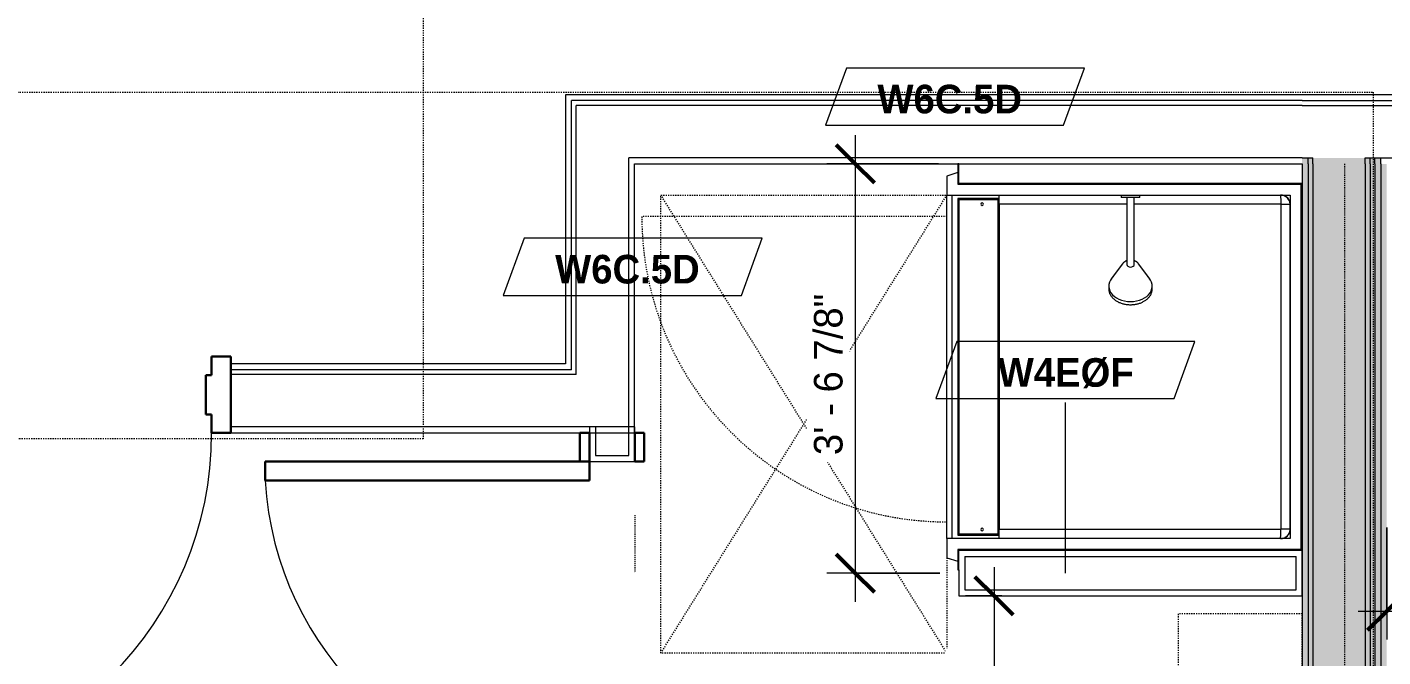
# Model space of a CAD drawing. Header units: inches. Extents: x -4010 to -1814, y 9846 to 12241.
# Drawn here: x -3476.9 to -3334.7, y 10321.7 to 10387.7 of the extents above; entities that cross this region are included whole.
import ezdxf

# ---------------------------------------------------------------- set-up
doc = ezdxf.new("R2010")
doc.units = ezdxf.units.IN
doc.header["$MEASUREMENT"] = 0
for name, pattern in [('Dash', [0.25, 0.125, -0.125]), ('Dash 3_32_', [0.1875, 0.09375, -0.09375]), ('Dash_2_', [0.25, 0.125, -0.125])]:
    doc.linetypes.add(name, pattern=pattern)
for name, color, linetype, lineweight in [('0-1', 7, 'Continuous', 5), ('0-3', 8, 'Continuous', 9), ('A-ANNO-DIMS', 211, 'Continuous', 9), ('A-ANNO-DIMS-32', 211, 'Continuous', 9), ('A-DETL-1', 90, 'Dash 3_32_', 18), ('A-DOOR-1', 7, 'Continuous', 9), ('A-DOOR-2', 10, 'Continuous', 30), ('A-DOOR-3', 31, 'Continuous', 9), ('A-DOOR-4', 31, 'Continuous', 30), ('A-DOOR-FRAM-2', 10, 'Continuous', 30), ('A-DOOR-FRAM-3', 31, 'Continuous', 30), ('A-GENM', 5, 'Continuous', 9), ('A-GENM-HDLN', 13, 'Dash', 9), ('A-WALL', 113, 'Continuous', 18), ('A-WALL-2', 250, 'Continuous', 18), ('A-WALL-3', 113, 'Continuous', 9), ('A-WALL-IDEN', 211, 'Continuous', 9), ('G-ANNO-SYMB-4', 111, 'Dash_2_', 9), ('I-WALL-1', 21, 'Continuous', 18), ('I-WALL-2', 241, 'Continuous', 5), ('I-WALL-3', 7, 'Continuous', 9), ('I-WALL-4', 2, 'Continuous', 9), ('P-SANR-FIXT', 6, 'Continuous', 9), ('P-SANR-FIXT-HDLN', 131, 'Dash', 9), ('Q-CASE', 31, 'Continuous', 9), ('Q-CASE-1', 31, 'Dash', 9)]:
    doc.layers.add(name, color=color, linetype=linetype, lineweight=lineweight)
doc.styles.add('Century Gothic', font='ufonts.com_century-gothic.ttf', dxfattribs={"height": 3})
doc.styles.add('Century Gothic_B_1', font='GOTHICB.TTF', dxfattribs={"height": 3})
doc.dimstyles.new('OD_1__HACK_2_1', dxfattribs={"dimscale": 12, "dimtxt": 3.132505, "dimasz": 0.333333, "dimexe": 0.25, "dimexo": 0.166667, "dimgap": 0.041667, "dimtad": 1, "dimdec": 4, "dimrnd": 0.0625, "dimzin": 3, "dimdsep": 46, "dimlunit": 4, "dimtxsty": 'Century Gothic', "dimblk1": 'OBLIQUE', "dimblk2": 'OBLIQUE', "dimsah": 1, "dimcen": 0.09, "dimdle": 0.25, "dimazin": 0, "dimtfac": 1, "dimtdec": 4, "dimtix": 1, "dimtmove": 0, "dimatfit": 3, "dimfxl": 1, "dimtvp": 1, "dimtfill": 1, "dimfrac": 2, "dimtolj": 1, "dimtzin": 0, "dimarcsym": 2})

# ---------------------------------------------------------------- blocks, each defined once
blk = doc.blocks.new('HOLLOW METAL - UNIT DOOR-2191978-UNIT PLANS - 2ND _ 3RD FLOOR')
at = {"layer": 'A-DOOR-1'}
blk.add_arc((18, 3.875), 36, 90, 180, dxfattribs=at)
at = {"layer": 'A-DOOR-2'}
for p, q in [((18, 39.875), (16.25, 39.875)), ((16.25, 39.875), (16.25, 3.875)), ((18, 3.875), (18, 39.875)), ((16.25, 3.875), (18, 3.875))]:
    blk.add_line(p, q, dxfattribs=at)
at = {"layer": 'A-DOOR-FRAM-2'}
for p, q in [((-18, 3.875), (-20, 3.875)), ((-20, 3.875), (-20, -4.125)), ((-18, 1.9375), (-18, 3.875)), ((18, 3.875), (18, 1.9375)), ((20, 3.875), (18, 3.875)), ((20, -4.125), (20, 3.875)), ((-17.375, 1.9375), (-18, 1.9375)), ((-17.375, -2.1875), (-17.375, 1.9375)), ((18, 1.9375), (17.375, 1.9375)), ((17.375, 1.9375), (17.375, -2.1875)), ((-18, -4.125), (-18, -2.1875)), ((-18, -2.1875), (-17.375, -2.1875)), ((17.375, -2.1875), (18, -2.1875)), ((18, -2.1875), (18, -4.125)), ((-20, -4.125), (-18, -4.125)), ((18, -4.125), (20, -4.125))]:
    blk.add_line(p, q, dxfattribs=at)
blk = doc.blocks.new('CTR - 1st Phase - Common Walls_rvt-1-UNIT PLANS - 2ND _ 3RD FLOOR')
at = {"layer": 'I-WALL-1'}
blk.add_hatch(color=256, dxfattribs=at).paths.add_polyline_path([(-3334.91, 9988.44), (-3334.29, 9988.44), (-3334.29, 10373.41), (-3334.91, 10373.41), (-3334.91, 9995.92)], flags=0)
at = {"layer": 'I-WALL-2'}
for points in [[(-3342.54, 9988.44), (-3342.54, 10374.04), (-3343.16, 10374.04), (-3343.16, 9988.44)], [(-3342.04, 9988.44), (-3342.04, 10374.04), (-3342.54, 10374.04), (-3342.54, 9988.44)], [(-3342.04, 9988.44), (-3336.54, 9988.44), (-3336.54, 10374.04), (-3342.04, 10374.04), (-3342.04, 9995.92)], [(-3336.04, 9988.44), (-3336.04, 10374.04), (-3336.54, 10374.04), (-3336.54, 9988.44)], [(-3335.54, 9988.44), (-3335.54, 10374.04), (-3336.04, 10374.04), (-3336.04, 9988.44)], [(-3335.54, 9988.44), (-3334.91, 9988.44), (-3334.91, 10374.04), (-3335.54, 10374.04), (-3335.54, 9995.92)]]:
    blk.add_hatch(color=256, dxfattribs=at).paths.add_polyline_path(points, flags=0)
at = {"layer": 'A-WALL-2'}
for p, q in [((-3343.16, 10380.04), (-3419.78, 10380.04)), ((-3419.78, 10379.54), (-3419.78, 10380.04)), ((-3419.78, 10373.41), (-3419.78, 10379.54)), ((-3343.16, 10379.54), (-3419.28, 10379.54)), ((-3419.28, 10374.04), (-3419.28, 10379.54)), ((-3343.16, 10380.04), (-3342.54, 10380.04)), ((-3343.16, 10379.54), (-3342.04, 10379.54)), ((-3342.54, 10380.04), (-3342.04, 10380.04)), ((-3342.54, 10380.04), (-3342.04, 10380.04)), ((-3342.04, 10380.04), (-3207.1, 10380.04)), ((-3342.04, 10379.54), (-3207.1, 10379.54)), ((-3419.28, 10373.41), (-3419.28, 10374.04)), ((-3343.16, 10374.04), (-3413.78, 10374.04)), ((-3413.78, 10373.41), (-3413.78, 10374.04)), ((-3343.16, 10374.04), (-3342.54, 10374.04)), ((-3342.54, 10373.41), (-3342.54, 10374.04)), ((-3342.54, 10374.04), (-3342.04, 10374.04)), ((-3342.04, 10373.41), (-3342.04, 10374.04)), ((-3336.54, 10373.41), (-3336.54, 10374.04)), ((-3336.54, 10374.04), (-3336.04, 10374.04)), ((-3336.54, 10374.04), (-3336.04, 10374.04)), ((-3336.04, 10373.41), (-3336.04, 10374.04)), ((-3336.04, 10374.04), (-3335.54, 10374.04)), ((-3336.04, 10374.04), (-3335.54, 10374.04)), ((-3335.54, 10373.41), (-3335.54, 10374.04)), ((-3335.54, 10374.04), (-3334.91, 10374.04)), ((-3335.54, 10374.04), (-3334.91, 10374.04)), ((-3334.91, 10373.41), (-3334.91, 10374.04)), ((-3334.91, 10374.04), (-3207.1, 10374.04)), ((-3419.78, 10351.84), (-3419.78, 10373.41)), ((-3419.28, 10351.34), (-3419.28, 10373.41)), ((-3413.78, 10345.84), (-3413.78, 10373.41)), ((-3342.54, 10373.41), (-3342.54, 9988.44)), ((-3342.04, 10373.41), (-3342.04, 9988.44)), ((-3336.54, 10373.41), (-3336.54, 9988.44)), ((-3336.04, 10373.41), (-3336.04, 9988.44)), ((-3335.54, 10373.41), (-3335.54, 9988.44)), ((-3334.91, 10373.41), (-3334.91, 9988.44)), ((-3420.41, 10351.84), (-3455.52, 10351.84)), ((-3420.41, 10351.34), (-3455.52, 10351.34)), ((-3419.78, 10351.84), (-3420.41, 10351.84)), ((-3419.78, 10351.34), (-3420.41, 10351.34)), ((-3419.28, 10351.34), (-3419.78, 10351.34)), ((-3420.41, 10345.84), (-3455.52, 10345.84)), ((-3419.28, 10345.84), (-3420.41, 10345.84)), ((-3413.78, 10345.84), (-3419.28, 10345.84))]:
    blk.add_line(p, q, dxfattribs=at)
at = {"layer": 'I-WALL-3'}
for p, q in [((-3343.16, 10380.66), (-3420.41, 10380.66)), ((-3420.41, 10380.66), (-3420.41, 10380.04)), ((-3342.54, 10380.66), (-3343.16, 10380.66)), ((-3207.1, 10380.66), (-3342.54, 10380.66)), ((-3420.41, 10380.04), (-3420.41, 10373.41)), ((-3420.41, 10373.41), (-3420.41, 10352.46)), ((-3413.16, 10373.41), (-3379.28, 10373.41)), ((-3413.16, 10345.21), (-3413.16, 10373.41)), ((-3379.16, 10373.41), (-3343.16, 10373.41)), ((-3343.16, 10373.41), (-3343.16, 10371.39)), ((-3420.41, 10352.46), (-3455.52, 10352.46)), ((-3455.52, 10345.21), (-3420.41, 10345.21)), ((-3420.41, 10345.21), (-3413.78, 10345.21)), ((-3413.78, 10345.21), (-3413.16, 10345.21)), ((-3343.16, 10332.89), (-3343.16, 10294.6))]:
    blk.add_line(p, q, dxfattribs=at)
at = {"layer": '0-3', "rotation": 180}
blk.add_blockref('HOLLOW METAL - UNIT DOOR-2191978-UNIT PLANS - 2ND _ 3RD FLOOR', (-3475.52, 10349.09), dxfattribs=at)
blk = doc.blocks.new('ADA Clearances - 30_x48_-1721104-UNIT PLANS - 2ND _ 3RD FLOOR')
at = {"layer": 'A-GENM-HDLN'}
for p, q in [((15, 24), (-15, -24)), ((-15, 24), (15, -24)), ((-15, 14), (-15, 24)), ((-15, 24), (15, 24)), ((15, 24), (15, -24)), ((15, -24), (-15, -24))]:
    blk.add_line(p, q, dxfattribs=at)
blk = doc.blocks.new('300 Series Wall Hung Cabinet_326 - 30_-2909952-UNIT PLANS - 2ND _ 3RD FLOOR')
at = {"layer": 'Q-CASE'}
for p, q in [((-2.5, -13.19), (-2.01, -13.19)), ((-2.5, -13.19), (-2.5, -14.69)), ((-2.01, -14.69), (-2.01, -13.19)), ((2, -13.19), (2.49, -13.19)), ((2, -13.19), (2, -14.69)), ((2.49, -14.69), (2.49, -13.19)), ((-2.5, -14.69), (-2.01, -14.69)), ((2, -14.69), (2.49, -14.69))]:
    blk.add_line(p, q, dxfattribs=at)
at = {"layer": 'Q-CASE-1'}
for p, q in [((15, -0.19), (-15, -0.19)), ((-15, -0.19), (-15, -13.19)), ((15, -13.19), (15, -0.19)), ((-15, -13.19), (15, -13.19))]:
    blk.add_line(p, q, dxfattribs=at)
blk = doc.blocks.new('SWING - SINGLE - FLUSH - 2-10 x 6-8 - PRIVACY-3199407-UNIT PLANS - 2ND _ 3RD FLOOR')
at = {"layer": 'A-DOOR-3'}
blk.add_arc((17, 2.37), 34.07, 93.3657, 180, dxfattribs=at)
at = {"layer": 'A-DOOR-4'}
for p, q in [((15, 2.37), (15, 36.38)), ((17, 36.38), (15, 36.38)), ((17, 2.37), (17, 36.38)), ((17, 2.37), (15, 2.37))]:
    blk.add_line(p, q, dxfattribs=at)
at = {"layer": 'A-DOOR-FRAM-3'}
for p, q in [((-17, 3.37), (-20, 3.37)), ((-20, 3.37), (-20, 2.37)), ((-17, 2.37), (-17, 3.37)), ((20, 3.37), (17, 3.37)), ((17, 3.37), (17, 2.37)), ((20, 2.37), (20, 3.37)), ((-20, 2.37), (-17, 2.37)), ((17, 2.37), (20, 2.37)), ((-17, -2.38), (-20, -2.38)), ((-20, -2.38), (-20, -3.38)), ((-17, -3.38), (-17, -2.38)), ((20, -2.38), (17, -2.38)), ((17, -2.38), (17, -3.38)), ((20, -3.38), (20, -2.38)), ((-20, -3.38), (-17, -3.38)), ((17, -3.38), (20, -3.38))]:
    blk.add_line(p, q, dxfattribs=at)
blk = doc.blocks.new('4LBS24238A75FTB_V2 - 4LBS24238A75FTB_V2-V48-UNIT PLANS - 2ND _ 3RD FLOOR')
at = {"layer": 'P-SANR-FIXT'}
for p, q in [((-0.75, 37.75), (-1.13, 36.62)), ((1.25, 37.75), (-0.75, 37.75)), ((1.25, 37.75), (37.25, 37.75)), ((1.25, 37.25), (1.25, 37.75)), ((1.25, 1.75), (1.25, 37.75)), ((37.25, 37.25), (1.25, 37.25)), ((37.25, 37.75), (37.25, 37.25)), ((39.25, 37.75), (37.25, 37.75)), ((37.25, 37.75), (37.25, 19.48)), ((39.63, 36.62), (39.25, 37.75)), ((0.12, 36.62), (-2.02, 36.62)), ((-2.02, 36.62), (-2.02, 36.5)), ((-2.02, 36.5), (0, 36.5)), ((0, 0.5), (0, 36.5)), ((0.12, 0.63), (0.12, 36.62)), ((1.62, 36.62), (1.62, 32.27)), ((36.88, 36.62), (1.62, 36.62)), ((36.75, 36.5), (1.75, 36.5)), ((1.75, 36.5), (1.75, 32.38)), ((36.75, 32.38), (36.75, 36.5)), ((36.88, 32.27), (36.88, 36.62)), ((40.52, 36.62), (38.38, 36.62)), ((38.38, 36.62), (38.38, 0.63)), ((38.5, 36.5), (38.5, 0.5)), ((38.5, 36.5), (40.52, 36.5)), ((40.52, 36.5), (40.52, 36.62)), ((1.75, 32.38), (36.75, 32.38)), ((2.2, 2.75), (2.2, 32.27)), ((36.3, 32.27), (2.2, 32.27)), ((36.3, 18.89), (36.3, 32.27)), ((36.3, 2.75), (36.3, 18.11)), ((37.25, 17.52), (37.25, 1.75)), ((37.25, 1.75), (1.25, 1.75)), ((1.28, 2.51), (1.3, 2.43)), ((1.4, 2.23), (1.42, 2.2)), ((1.51, 2.08), (1.58, 2.01)), ((1.7, 1.92), (1.73, 1.9)), ((1.93, 1.8), (2.01, 1.78)), ((2.25, 2.7), (36.25, 2.7)), ((2.25, 1.75), (2.25, 1.77)), ((2.25, 1.77), (36.25, 1.77)), ((36.25, 1.75), (36.25, 1.77)), ((36.49, 1.78), (36.57, 1.8)), ((36.77, 1.9), (36.8, 1.92)), ((36.92, 2.01), (36.99, 2.08)), ((37.08, 2.2), (37.1, 2.23)), ((37.2, 2.43), (37.22, 2.51)), ((38.5, 0.5), (0, 0.5)), ((38.38, 0.63), (0.12, 0.63))]:
    blk.add_line(p, q, dxfattribs=at)
for centre, radius, start, end in [((2.2, 34.06), 0.125, 0, 180), ((36.3, 34.06), 0.125, 0, 180), ((2.2, 34.06), 0.125, 180, 0), ((36.3, 34.06), 0.125, 180, 0), ((2.25, 2.75), 1, 180, 270), ((36.25, 2.75), 1, 270, 0)]:
    blk.add_arc(centre, radius, start, end, dxfattribs=at)
for centre, major_axis, start_param, end_param in [((2.2, 32.28), (-0.95, 0), 0, 1.570796), ((36.3, 32.28), (0.95, 0), 4.712389, 6.283185)]:
    blk.add_ellipse(centre, major_axis=major_axis, ratio=0.019505, start_param=start_param, end_param=end_param, dxfattribs=at)
for points, knots in [([(1.25, 2.77), (1.25, 2.77), (1.27, 2.76), (1.4, 2.76), (1.64, 2.75), (1.95, 2.75), (2.12, 2.75), (2.2, 2.75)], [-1, -1, -1, -1, -0.833333, -0.666667, -0.333333, -0.166667, 0, 0, 0, 0]), ([(1.25, 2.77), (1.25, 2.7), (1.26, 2.57), (1.34, 2.32), (1.52, 2.04), (1.8, 1.86), (2.05, 1.78), (2.18, 1.77), (2.25, 1.77)], [-1, -1, -1, -1, -0.875, -0.75, -0.5, -0.25, -0.125, 0, 0, 0, 0]), ([(1.59, 2), (1.54, 2.04), (1.47, 2.12), (1.41, 2.21), (1.38, 2.25)], [0.4611793, 0.4611793, 0.4611793, 0.4611793, 0.5714286, 0.6665731, 0.6665731, 0.6665731, 0.6665731]), ([(2.25, 1.75), (2.17, 1.75), (2.03, 1.77), (1.86, 1.82), (1.77, 1.87), (1.75, 1.88)], [0, 0, 0, 0, 0.1428571, 0.2857143, 0.3333068, 0.3333068, 0.3333068, 0.3333068]), ([(2.2, 2.75), (2.2, 2.74), (2.2, 2.74), (2.2, 2.73), (2.21, 2.72), (2.21, 2.72), (2.22, 2.71), (2.23, 2.71), (2.24, 2.7), (2.24, 2.7), (2.25, 2.7), (2.25, 2.7)], [-1, -1, -1, -1, -0.833333, -0.75, -0.666667, -0.583333, -0.416667, -0.291667, -0.208333, -0.083333, 0, 0, 0, 0]), ([(36.25, 1.77), (36.32, 1.77), (36.45, 1.78), (36.7, 1.86), (36.98, 2.04), (37.16, 2.32), (37.24, 2.57), (37.25, 2.7), (37.25, 2.77)], [-1, -1, -1, -1, -0.875, -0.75, -0.5, -0.25, -0.125, 0, 0, 0, 0]), ([(36.25, 2.7), (36.26, 2.7), (36.26, 2.7), (36.27, 2.7), (36.28, 2.71), (36.28, 2.71), (36.29, 2.72), (36.29, 2.73), (36.3, 2.74), (36.3, 2.74), (36.3, 2.75), (36.3, 2.75)], [-1, -1, -1, -1, -0.833333, -0.75, -0.666667, -0.583333, -0.416667, -0.291667, -0.208333, -0.083333, 0, 0, 0, 0]), ([(36.25, 1.8), (36.25, 1.82), (36.25, 1.91), (36.25, 2.14), (36.25, 2.45), (36.25, 2.62), (36.25, 2.7)], [-0.8333333, -0.8333333, -0.8333333, -0.8333333, -0.6666667, -0.3333333, -0.1666667, 0, 0, 0, 0]), ([(36.75, 1.88), (36.7, 1.85), (36.59, 1.8), (36.42, 1.76), (36.31, 1.75), (36.25, 1.75)], [0.6666667, 0.6666667, 0.6666667, 0.6666667, 0.7857143, 0.8928571, 1, 1, 1, 1]), ([(37.01, 2.1), (36.97, 2.05), (36.89, 1.97), (36.79, 1.91), (36.75, 1.88)], [0.4475924, 0.4475924, 0.4475924, 0.4475924, 0.5714286, 0.6665731, 0.6665731, 0.6665731, 0.6665731]), ([(37.19, 2.42), (37.18, 2.38), (37.16, 2.33), (37.13, 2.27), (37.12, 2.25)], [0.2174647, 0.2174647, 0.2174647, 0.2174647, 0.2857143, 0.3333068, 0.3333068, 0.3333068, 0.3333068])]:
    blk.add_open_spline(points, degree=3, knots=knots, dxfattribs=at)
for points in [[(1.25, 2.71), (1.25, 2.72), (1.25, 2.74), (1.25, 2.75)], [(1.38, 2.25), (1.37, 2.27), (1.36, 2.3), (1.35, 2.32)], [(1.75, 1.88), (1.71, 1.91), (1.67, 1.94), (1.63, 1.97)], [(2.25, 1.8), (2.25, 1.82), (2.25, 1.88), (2.25, 2.03), (2.25, 2.22), (2.25, 2.45), (2.25, 2.62), (2.25, 2.7)], [(37.25, 2.77), (37.25, 2.77), (37.23, 2.76), (37.13, 2.76), (36.98, 2.76), (36.78, 2.75), (36.55, 2.75), (36.38, 2.75), (36.3, 2.75)], [(37.12, 2.25), (37.09, 2.21), (37.07, 2.18), (37.04, 2.14)], [(37.25, 2.75), (37.25, 2.72), (37.25, 2.7), (37.25, 2.67)]]:
    blk.add_open_spline(points, degree=3, dxfattribs=at)
at = {"layer": 'P-SANR-FIXT-HDLN'}
blk.add_line((35, 37.75), (35, 69.75), dxfattribs=at)
blk.add_arc((35, 37.75), 32, 90, 180, dxfattribs=at)
blk = doc.blocks.new('Shower Head - Shower Head-3265626-UNIT PLANS - 2ND _ 3RD FLOOR')
at = {"layer": 'P-SANR-FIXT'}
for p, q in [((-0.98, 0), (0.98, 0)), ((-0.98, 0), (-0.98, -0.26)), ((0.98, -0.26), (-0.98, -0.26)), ((-0.39, -0.26), (-0.39, -1)), ((0.39, -1), (0.39, -0.26)), ((0.98, -0.26), (0.98, 0)), ((-0.39, -6.01), (-0.39, -7.27)), ((0.39, -7.27), (0.39, -6.01)), ((-0.84, -7.19), (-2.02, -8.78)), ((2.02, -8.78), (0.84, -7.19)), ((-2.28, -9.54), (-2.28, -9.81)), ((2.28, -9.81), (2.28, -9.54))]:
    blk.add_line(p, q, dxfattribs=at)
at = {"layer": 'P-SANR-FIXT', "flags": 128}
for points in [[(-0.39, -1), (-0.39, -1.29), (-0.39, -1.57), (-0.39, -1.85), (-0.39, -2.13), (-0.39, -2.41), (-0.39, -2.69), (-0.39, -2.96), (-0.39, -3.23), (-0.39, -3.5), (-0.39, -3.76), (-0.39, -4.02), (-0.39, -4.27), (-0.39, -4.52), (-0.39, -4.77), (-0.39, -5), (-0.39, -5.23), (-0.39, -5.46), (-0.39, -5.67), (-0.39, -5.88), (-0.39, -6.01)], [(0.39, -6.01), (0.39, -5.81), (0.39, -5.6), (0.39, -5.38), (0.39, -5.15), (0.39, -4.92), (0.39, -4.68), (0.39, -4.43), (0.39, -4.18), (0.39, -3.93), (0.39, -3.67), (0.39, -3.4), (0.39, -3.13), (0.39, -2.86), (0.39, -2.59), (0.39, -2.31), (0.39, -2.03), (0.39, -1.75), (0.39, -1.46), (0.39, -1.18), (0.39, -1)], [(-0.39, -6.87), (-0.43, -6.88), (-0.46, -6.9), (-0.49, -6.91), (-0.52, -6.93), (-0.55, -6.94), (-0.58, -6.96), (-0.61, -6.98), (-0.64, -7), (-0.67, -7.03), (-0.7, -7.05), (-0.73, -7.07), (-0.76, -7.1), (-0.78, -7.13), (-0.81, -7.16), (-0.83, -7.19), (-0.84, -7.19)], [(0.84, -7.19), (0.81, -7.16), (0.79, -7.13), (0.76, -7.1), (0.73, -7.08), (0.7, -7.05), (0.68, -7.03), (0.65, -7.01), (0.62, -6.98), (0.59, -6.97), (0.56, -6.95), (0.53, -6.93), (0.49, -6.91), (0.46, -6.9), (0.43, -6.89), (0.4, -6.87)], [(-2.28, -9.81), (-2.28, -9.88), (-2.28, -9.95), (-2.27, -10.02), (-2.25, -10.09), (-2.24, -10.16), (-2.21, -10.23), (-2.19, -10.3), (-2.16, -10.36), (-2.13, -10.43), (-2.09, -10.49), (-2.05, -10.55), (-2.01, -10.61), (-1.97, -10.67), (-1.92, -10.73), (-1.86, -10.79), (-1.81, -10.84), (-1.75, -10.89), (-1.69, -10.94), (-1.63, -10.99), (-1.57, -11.04), (-1.5, -11.08), (-1.43, -11.12), (-1.36, -11.16), (-1.28, -11.2), (-1.21, -11.24), (-1.13, -11.27), (-1.05, -11.3), (-0.97, -11.33), (-0.89, -11.36), (-0.81, -11.38), (-0.72, -11.4), (-0.64, -11.42), (-0.55, -11.44), (-0.47, -11.45), (-0.38, -11.46), (-0.29, -11.47), (-0.2, -11.48), (-0.11, -11.49), (-0.02, -11.49), (0, -11.49)], [(0, -11.49), (0.09, -11.49), (0.18, -11.48), (0.27, -11.48), (0.35, -11.47), (0.44, -11.46), (0.53, -11.44), (0.62, -11.43), (0.7, -11.41), (0.79, -11.39), (0.87, -11.36), (0.95, -11.34), (1.03, -11.31), (1.11, -11.28), (1.19, -11.25), (1.26, -11.21), (1.34, -11.17), (1.41, -11.13), (1.48, -11.09), (1.55, -11.05), (1.61, -11), (1.68, -10.95), (1.74, -10.9), (1.8, -10.85), (1.85, -10.8), (1.9, -10.74), (1.95, -10.69), (2, -10.63), (2.04, -10.57), (2.08, -10.51), (2.12, -10.44), (2.15, -10.38), (2.18, -10.31), (2.21, -10.25), (2.23, -10.18), (2.25, -10.11), (2.26, -10.04), (2.27, -9.97), (2.28, -9.9), (2.28, -9.83), (2.28, -9.81)]]:
    blk.add_lwpolyline(points, dxfattribs=at)
at = {"layer": 'P-SANR-FIXT'}
for centre, major_axis, start_param, end_param in [((0, -9.54), (2.28, 0), 2.468394, 4.712389), ((0, -7.27), (0.394, 0), 3.141593, 4.712389), ((0, -7.27), (-0.394, 0), 1.570796, 3.141593), ((0, -9.54), (-2.28, 0), 1.570796, 3.814791)]:
    blk.add_ellipse(centre, major_axis=major_axis, ratio=0.707107, start_param=start_param, end_param=end_param, dxfattribs=at)
blk = doc.blocks.new('DIMBLOCK370-UNIT PLANS - 2ND _ 3RD FLOOR')
at = {"layer": 'A-ANNO-DIMS-32'}
for p, q in [((-3375.47, 10331.14), (-3375.47, 10291.6)), ((-3374.64, 10328.14), (-3378.47, 10328.14)), ((-3375.47, 10328.14), (-3374.64, 10328.14)), ((-3369.16, 10294.6), (-3378.47, 10294.6)), ((-3375.47, 10294.6), (-3369.16, 10294.6))]:
    blk.add_line(p, q, dxfattribs=at)
at = {"layer": 'A-ANNO-DIMS-32', "lineweight": 50}
for p, q in [((-3375.47, 10328.14), (-3377.47, 10330.14)), ((-3375.47, 10328.14), (-3373.47, 10326.14)), ((-3375.47, 10294.6), (-3377.47, 10296.6)), ((-3375.47, 10294.6), (-3373.47, 10292.6))]:
    blk.add_line(p, q, dxfattribs=at)
at = {"layer": 'A-ANNO-DIMS-32', "color": 0, "insert": (-3379.82, 10303.86), "char_height": 3, "width": 18.0194, "attachment_point": 1, "rotation": 90, "line_spacing_factor": 0.984502, "style": 'Century Gothic', "bg_fill": 3, "box_fill_scale": 1.25, "bg_fill_color": 256, "bg_fill_true_color": 13158600, "bg_fill_transparency": 0}
blk.add_mtext('33" MIN', dxfattribs=at)
blk = doc.blocks.new('_Oblique')
at = {"color": 0, "linetype": 'ByBlock', "lineweight": -2}
blk.add_line((-0.5, -0.5), (0.5, 0.5), dxfattribs=at)
blk = doc.blocks.new('DIMBLOCK383-UNIT PLANS - 2ND _ 3RD FLOOR')
at = {"layer": 'A-ANNO-DIMS-32'}
for p, q in [((-3334.29, 10335.29), (-3334.29, 10323.55)), ((-3334.29, 10326.55), (-3334.29, 10335.29)), ((-3291.39, 10335.41), (-3291.39, 10323.55)), ((-3291.39, 10326.55), (-3291.39, 10335.41)), ((-3337.29, 10326.55), (-3288.39, 10326.55))]:
    blk.add_line(p, q, dxfattribs=at)
at = {"layer": 'A-ANNO-DIMS-32', "lineweight": 50}
for p, q in [((-3334.29, 10326.55), (-3332.29, 10328.55)), ((-3291.39, 10326.55), (-3289.39, 10328.55)), ((-3334.29, 10326.55), (-3336.29, 10324.55)), ((-3291.39, 10326.55), (-3293.39, 10324.55))]:
    blk.add_line(p, q, dxfattribs=at)
at = {"layer": 'A-ANNO-DIMS-32', "color": 0, "insert": (-3321.91, 10330.9), "char_height": 3, "width": 21.7784, "attachment_point": 1, "line_spacing_factor": 0.984502, "style": 'Century Gothic', "bg_fill": 3, "box_fill_scale": 1.25, "bg_fill_color": 256, "bg_fill_true_color": 13158600, "bg_fill_transparency": 0}
blk.add_mtext('3\' - 6 7/8"', dxfattribs=at)
blk = doc.blocks.new('DIMBLOCK390-UNIT PLANS - 2ND _ 3RD FLOOR')
at = {"layer": 'A-ANNO-DIMS-32'}
for p, q in [((-3390.02, 10376.41), (-3390.02, 10327.52)), ((-3381.28, 10373.41), (-3393.02, 10373.41)), ((-3390.02, 10373.41), (-3381.28, 10373.41)), ((-3381.16, 10330.52), (-3393.02, 10330.52)), ((-3390.02, 10330.52), (-3381.16, 10330.52))]:
    blk.add_line(p, q, dxfattribs=at)
at = {"layer": 'A-ANNO-DIMS-32', "lineweight": 50}
for p, q in [((-3390.02, 10373.41), (-3392.02, 10375.41)), ((-3390.02, 10373.41), (-3388.02, 10371.41)), ((-3390.02, 10330.52), (-3392.02, 10332.52)), ((-3390.02, 10330.52), (-3388.02, 10328.52))]:
    blk.add_line(p, q, dxfattribs=at)
at = {"layer": 'A-ANNO-DIMS-32', "color": 0, "insert": (-3394.36, 10342.89), "char_height": 3, "width": 21.7784, "attachment_point": 1, "rotation": 90, "line_spacing_factor": 0.984502, "style": 'Century Gothic', "bg_fill": 3, "box_fill_scale": 1.25, "bg_fill_color": 256, "bg_fill_true_color": 13158600, "bg_fill_transparency": 0}
blk.add_mtext('3\' - 6 7/8"', dxfattribs=at)
blk = doc.blocks.new('Wall Tag - Arch Wall-3956453-UNIT PLANS - 2ND _ 3RD FLOOR')
at = {"layer": 'A-WALL-IDEN'}
for p, q in [((-0.3561, 0.0937), (-0.4244, -0.0937)), ((0.4244, 0.0937), (-0.3561, 0.0937)), ((0.3561, -0.0937), (0.4244, 0.0937)), ((-0.4244, -0.0937), (0.3561, -0.0937))]:
    blk.add_line(p, q, dxfattribs=at)

msp = doc.modelspace()

# ---------------------------------------------------------------- linework, layer by layer
at = {"layer": 'A-DETL-1'}
for p, q in [((-3338.72374, 10373.4144), (-3338.72374, 10019.4144)), ((-3413.15665, 10336.5901), (-3413.15665, 10330.5901))]:
    msp.add_line(p, q, dxfattribs=at)
at = {"layer": 'A-WALL'}
for p, q in [((-3417.28165, 10345.8394), (-3417.28165, 10342.8394)), ((-3413.78165, 10342.8394), (-3413.78165, 10345.8394)), ((-3417.28165, 10342.8394), (-3413.78165, 10342.8394)), ((-3378.53165, 10332.26549), (-3378.53165, 10328.76549)), ((-3378.53165, 10332.26549), (-3343.78165, 10332.26549)), ((-3343.78165, 10328.76549), (-3343.78165, 10332.26549)), ((-3378.53165, 10328.76549), (-3343.78165, 10328.76549))]:
    msp.add_line(p, q, dxfattribs=at)
at = {"layer": 'A-WALL-3'}
for p, q in [((-3413.15665, 10345.8394), (-3417.90665, 10345.8394)), ((-3417.90665, 10345.8394), (-3417.90665, 10342.2144)), ((-3413.15665, 10342.2144), (-3413.15665, 10345.8394)), ((-3417.90665, 10342.2144), (-3413.15665, 10342.2144))]:
    msp.add_line(p, q, dxfattribs=at)
at = {"layer": 'G-ANNO-SYMB-4'}
for p, q in [((-3435.32374, 10553.1894), (-3435.32374, 10344.5894)), ((-3927.40682, 10380.92078), (-3335.72374, 10380.92078)), ((-3335.72374, 10380.92078), (-3335.72374, 9977.52729)), ((-3435.32374, 10344.5894), (-3889.79949, 10344.5894))]:
    msp.add_line(p, q, dxfattribs=at)
at = {"layer": 'I-WALL-4'}
for p, q in [((-3343.15665, 10328.14049), (-3343.15665, 10332.89049)), ((-3379.15665, 10330.86658), (-3379.15665, 10328.14049)), ((-3379.15665, 10328.14049), (-3343.15665, 10328.14049))]:
    msp.add_line(p, q, dxfattribs=at)

# ---------------------------------------------------------------- block references
at = {"layer": '0-1'}
msp.add_blockref('CTR - 1st Phase - Common Walls_rvt-1-UNIT PLANS - 2ND _ 3RD FLOOR', (0, 0), dxfattribs=at)
at = {"layer": 'A-DOOR-3', "rotation": 90}
msp.add_blockref('SWING - SINGLE - FLUSH - 2-10 x 6-8 - PRIVACY-3199407-UNIT PLANS - 2ND _ 3RD FLOOR', (-3415.53165, 10325.2144), dxfattribs=at)
at = {"layer": 'A-GENM', "rotation": 180}
msp.add_blockref('ADA Clearances - 30_x48_-1721104-UNIT PLANS - 2ND _ 3RD FLOOR', (-3395.40665, 10346.14049), dxfattribs=at)
at = {"layer": 'A-WALL-IDEN', "xscale": 31.99999999999999, "yscale": 31.99999999999999, "zscale": 31.99999999999999}
for p in [(-3379.56519, 10380.45741), (-3413.36363, 10362.6269)]:
    msp.add_blockref('Wall Tag - Arch Wall-3956453-UNIT PLANS - 2ND _ 3RD FLOOR', p, dxfattribs=at)
at = {"layer": 'P-SANR-FIXT', "rotation": 90.00000000022327}
msp.add_blockref('4LBS24238A75FTB_V2 - 4LBS24238A75FTB_V2-V48-UNIT PLANS - 2ND _ 3RD FLOOR', (-3342.65665, 10332.89049), dxfattribs=at)
at = {"layer": 'P-SANR-FIXT'}
msp.add_blockref('Shower Head - Shower Head-3265626-UNIT PLANS - 2ND _ 3RD FLOOR', (-3361.15665, 10370.14049), dxfattribs=at)
at = {"layer": 'Q-CASE', "rotation": 270.0000000000009}
msp.add_blockref('300 Series Wall Hung Cabinet_326 - 30_-2909952-UNIT PLANS - 2ND _ 3RD FLOOR', (-3342.97374, 10311.24619), dxfattribs=at)

# ---------------------------------------------------------------- texts
at = {"layer": 'A-WALL-IDEN', "char_height": 3, "attachment_point": 1, "style": 'Century Gothic_B_1'}
for s, insert, width in [('W6C.5D', (-3387.7008, 10381.70495), 19.594), ('W6C.5D', (-3421.49924, 10363.87443), 19.594), ('W4EØF', (-3375.08663, 10353.05228), 17.069)]:
    msp.add_mtext(s, dxfattribs=dict(at, insert=insert, width=width))

# ---------------------------------------------------------------- next in the draw order: dimensions: what is measured, and where the dimension line sits
at = {"layer": 'A-ANNO-DIMS'}
dim = msp.add_linear_dim(base=(-3291.38733, 10326.55281), p1=(-3334.28624, 10337.2894), p2=(-3291.38733, 10337.4144), dimstyle='OD_1__HACK_2_1', override={"dimpost": '<>', "dimfxl": 42.899091}, dxfattribs=at)
dim.commit()
dim.dimension.update_dxf_attribs({"geometry": 'DIMBLOCK383-UNIT PLANS - 2ND _ 3RD FLOOR', "text_midpoint": (-3312.83678, 10328.79448)})
dim = msp.add_linear_dim(base=(-3375.4702, 10294.6019), p1=(-3372.64177, 10328.14049), p2=(-3367.16124, 10294.6019), angle=90, text='33" MIN', dimstyle='OD_1__HACK_2_1', override={"dimpost": '<>', "dimfxl": 33.983427}, dxfattribs=at)
dim.commit()
dim.dimension.update_dxf_attribs({"geometry": 'DIMBLOCK370-UNIT PLANS - 2ND _ 3RD FLOOR', "text_midpoint": (-3377.54566, 10311.37119)})

# ---------------------------------------------------------------- next in the draw order: linework, layer by layer
at = {"layer": 'A-WALL-IDEN'}
msp.add_line((-3367.99039, 10330.51549), (-3367.99039, 10348.38673), dxfattribs=at)

# ---------------------------------------------------------------- next in the draw order: dimensions: what is measured, and where the dimension line sits
at = {"layer": 'A-ANNO-DIMS'}
dim = msp.add_linear_dim(base=(-3390.01824, 10330.51549), p1=(-3379.28165, 10373.4144), p2=(-3379.15665, 10330.51549), angle=90, dimstyle='OD_1__HACK_2_1', override={"dimpost": '<>', "dimfxl": 42.899091}, dxfattribs=at)
dim.commit()
dim.dimension.update_dxf_attribs({"geometry": 'DIMBLOCK390-UNIT PLANS - 2ND _ 3RD FLOOR', "text_midpoint": (-3392.25991, 10351.96494)})

# ---------------------------------------------------------------- next in the draw order: block references
at = {"layer": 'A-WALL-IDEN', "xscale": 31.99999999999999, "yscale": 31.99999999999999, "zscale": 31.99999999999999}
msp.add_blockref('Wall Tag - Arch Wall-3956453-UNIT PLANS - 2ND _ 3RD FLOOR', (-3367.99039, 10351.80474), dxfattribs=at)

doc.saveas('drawing.dxf')
